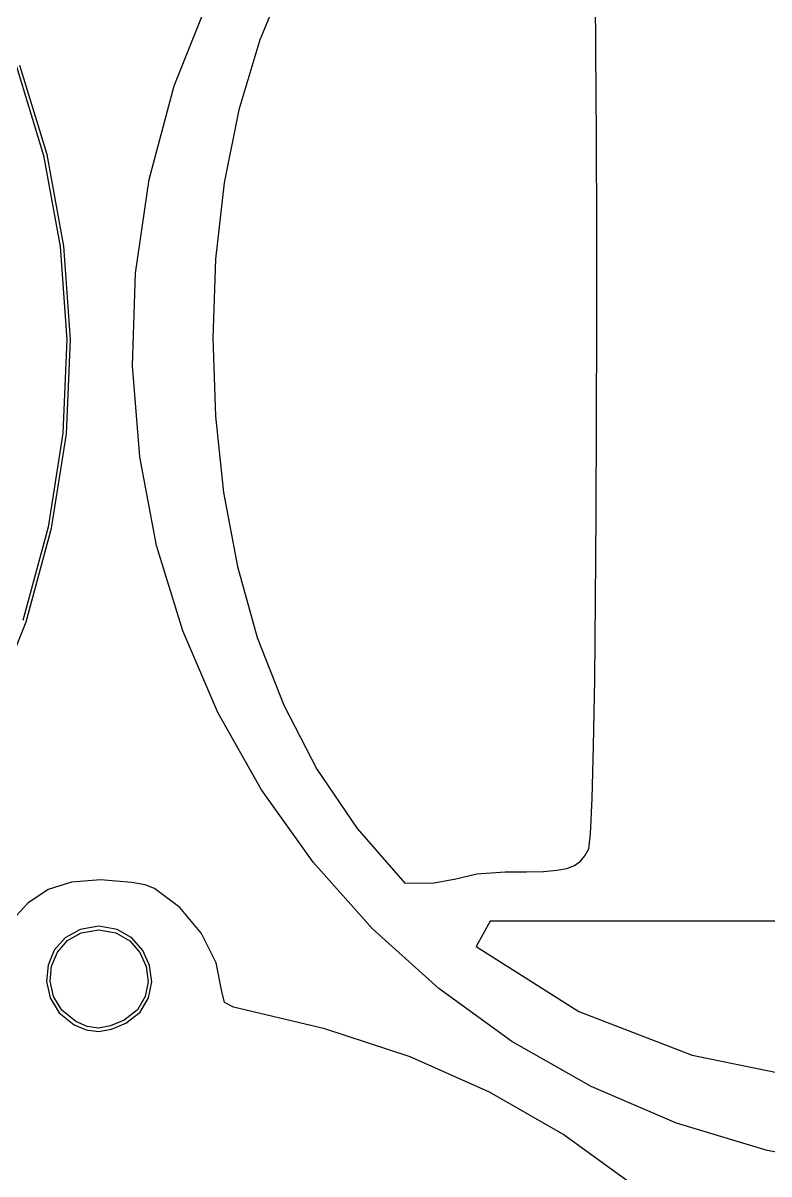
# Model space of a CAD drawing. Extents: x 23 to 528, y 384 to 592.
# Drawn here: x 122.5 to 168.9, y 470.4 to 542 of the extents above; entities that cross this region are included whole.
import ezdxf

# ---------------------------------------------------------------- set-up
doc = ezdxf.new("R2010")
doc.units = 0
doc.layers.get('0').update_dxf_attribs({"linetype": 'CONTINUOUS'})

msp = doc.modelspace()

# ---------------------------------------------------------------- linework, layer by layer
at = {"color": 0}
for p, q in [((138.934, 545.028), (137.215, 540.907)), ((158.099, 540.293), (158.05, 545.151)), ((131.893, 538.06), (134.241, 543.934)), ((137.215, 540.907), (135.91, 536.568)), ((158.134, 534.892), (158.099, 540.293)), ((124, 533.781), (122.309, 539.323)), ((122.096, 539.246), (123.779, 533.728)), ((130.356, 532.222), (131.893, 538.06)), ((135.91, 536.568), (135.001, 532.024)), ((158.153, 529.128), (158.134, 534.892)), ((123.779, 533.728), (124.825, 528.062)), ((125.05, 528.087), (124, 533.781)), ((129.505, 526.404), (130.356, 532.222)), ((135.001, 532.024), (134.468, 527.29)), ((158.157, 523.187), (158.153, 529.128)), ((124.825, 528.062), (125.225, 522.288)), ((125.452, 522.291), (125.05, 528.087)), ((134.468, 527.29), (134.295, 522.379)), ((129.315, 520.651), (129.505, 526.404)), ((158.146, 517.239), (158.157, 523.187)), ((125.225, 522.288), (124.973, 516.46)), ((125.2, 516.435), (125.452, 522.291)), ((134.295, 522.379), (134.458, 517.532)), ((129.757, 515.003), (129.315, 520.651)), ((134.458, 517.532), (134.961, 512.791)), ((158.12, 511.471), (158.146, 517.239)), ((124.973, 516.46), (124.065, 510.621)), ((124.288, 510.572), (125.2, 516.435)), ((130.808, 509.499), (129.757, 515.003)), ((134.961, 512.791), (135.824, 508.194)), ((158.08, 506.06), (158.12, 511.471)), ((124.065, 510.621), (122.494, 504.821)), ((122.71, 504.751), (124.288, 510.572)), ((132.435, 504.19), (130.808, 509.499)), ((135.824, 508.194), (137.065, 503.774)), ((158.025, 501.184), (158.08, 506.06)), ((120.599, 499.495), (122.71, 504.751)), ((134.618, 499.11), (132.435, 504.19)), ((137.065, 503.774), (138.707, 499.562)), ((157.955, 497.025), (158.025, 501.184)), ((138.707, 499.562), (140.768, 495.589)), ((137.324, 494.305), (134.618, 499.11)), ((157.871, 493.765), (157.955, 497.025)), ((140.768, 495.589), (143.268, 491.899)), ((140.531, 489.818), (137.324, 494.305)), ((157.773, 491.578), (157.871, 493.765)), ((143.268, 491.899), (146.226, 488.516)), ((157.66, 490.643), (157.773, 491.578)), ((157.415, 490.209), (157.66, 490.643)), ((157.134, 489.867), (157.415, 490.209)), ((144.21, 485.687), (140.531, 489.818)), ((150.709, 489.084), (152.454, 489.218)), ((152.454, 489.218), (153.786, 489.215)), ((153.786, 489.215), (154.846, 489.239)), ((154.846, 489.239), (155.671, 489.306)), ((155.671, 489.306), (156.301, 489.426)), ((156.301, 489.426), (156.775, 489.61)), ((156.775, 489.61), (157.134, 489.867)), ((125.528, 488.569), (124.065, 488.107)), ((127.321, 488.71), (125.528, 488.569)), ((129.267, 488.558), (127.321, 488.71)), ((130.088, 488.393), (129.267, 488.558)), ((146.226, 488.516), (148.054, 488.52)), ((148.054, 488.52), (149.396, 488.781)), ((149.396, 488.781), (150.709, 489.084)), ((124.065, 488.107), (122.816, 487.274)), ((130.682, 488.177), (130.088, 488.393)), ((132.259, 487.003), (130.682, 488.177)), ((122.816, 487.274), (121.671, 486.011)), ((133.588, 485.38), (132.259, 487.003)), ((126.052, 485.637), (125.125, 485.115)), ((127.211, 485.831), (126.052, 485.637)), ((128.349, 485.634), (127.211, 485.831)), ((129.274, 485.101), (128.349, 485.634)), ((148.335, 481.958), (144.21, 485.687)), ((151.525, 486.145), (150.658, 484.576)), ((210.806, 486.145), (151.525, 486.145)), ((125.125, 485.115), (124.453, 484.343)), ((124.645, 484.223), (125.265, 484.939)), ((125.265, 484.939), (126.125, 485.422)), ((126.125, 485.422), (127.211, 485.602)), ((127.211, 485.602), (128.275, 485.419)), ((128.275, 485.419), (129.135, 484.925)), ((129.135, 484.925), (129.77, 484.198)), ((129.959, 484.322), (129.274, 485.101)), ((134.512, 483.556), (133.588, 485.38)), ((124.453, 484.343), (124.061, 483.408)), ((124.283, 483.351), (124.645, 484.223)), ((129.77, 484.198), (130.158, 483.323)), ((130.377, 483.383), (129.959, 484.322)), ((150.658, 484.576), (157.051, 480.54)), ((134.859, 481.782), (134.512, 483.556)), ((124.061, 483.408), (123.968, 482.395)), ((124.194, 482.409), (124.283, 483.351)), ((130.158, 483.323), (130.278, 482.381)), ((130.503, 482.374), (130.377, 483.383)), ((123.968, 482.395), (124.196, 481.383)), ((124.404, 481.471), (124.194, 482.409)), ((130.278, 482.381), (130.106, 481.464)), ((130.313, 481.379), (130.503, 482.374)), ((124.196, 481.383), (124.762, 480.459)), ((124.93, 480.61), (124.404, 481.471)), ((130.106, 481.464), (129.615, 480.642)), ((129.782, 480.49), (130.313, 481.379)), ((135.026, 481.097), (134.859, 481.782)), ((152.877, 478.67), (148.335, 481.958)), ((125.797, 479.905), (124.93, 480.61)), ((129.615, 480.642), (128.786, 480)), ((135.593, 480.804), (135.026, 481.097)), ((141.263, 479.464), (135.593, 480.804)), ((124.762, 480.459), (125.684, 479.707)), ((126.503, 479.594), (125.797, 479.905)), ((128.786, 480), (127.941, 479.64)), ((128.891, 479.799), (129.782, 480.49)), ((157.051, 480.54), (164.09, 477.813)), ((125.684, 479.707), (126.439, 479.383)), ((126.439, 479.383), (127.2, 479.287)), ((127.199, 479.506), (126.503, 479.594)), ((127.941, 479.64), (127.199, 479.506)), ((127.2, 479.287), (128.003, 479.425)), ((128.003, 479.425), (128.891, 479.799)), ((146.557, 477.707), (141.263, 479.464)), ((157.812, 475.869), (152.877, 478.67)), ((164.09, 477.813), (171.684, 476.268)), ((151.481, 475.527), (146.557, 477.707)), ((163.111, 473.594), (157.812, 475.869)), ((156.045, 472.916), (151.481, 475.527)), ((168.749, 471.89), (163.111, 473.594)), ((160.255, 469.872), (156.045, 472.916)), ((174.699, 470.796), (168.749, 471.89))]:
    msp.add_line(p, q, dxfattribs=at)

doc.saveas('drawing.dxf')
